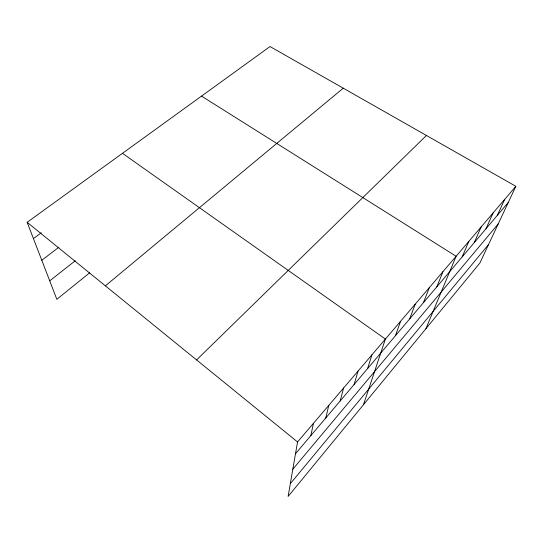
<?xml version="1.0" encoding="UTF-8"?>
<svg xmlns="http://www.w3.org/2000/svg" width="543" height="543" viewBox="0 0 543 543"><rect width="100%" height="100%" fill="white"/><g stroke="black" fill="none" stroke-linecap="round" stroke-linejoin="round"><path stroke-width="0.81" d="M515.85 186.31L297.544 441.934L288.109 496.458L479.876 263.029L515.85 186.31L270.02 46.542L27.15 222.304L56.839 299.315L89.649 272.803M310.874 435.581L313.44 423.316M325.752 418.008L328.8 405.329M340.149 401.005L343.651 387.94M354.097 384.532L358.02 371.113M367.611 368.575L371.928 354.83M363.484 404.711L385.401 339.056L122.467 153.323M395.474 335.662L400.558 321.307M409.734 318.822L415.185 304.182M423.506 302.553L429.303 287.647M436.83 286.826L442.939 271.69M425.888 328.746L456.113 256.262L201.528 96.111M462.181 256.88L468.847 241.343M474.256 242.619L481.173 226.913M485.958 228.8L493.105 212.944M497.3 215.408L504.657 199.417M290.322 483.677L488.564 244.499M292.82 469.213L498.202 223.947M295.501 453.738L508.296 202.417M196.573 359.921L426.431 135.472M105.376 285.842L343.257 88.183M49.725 280.86L75.267 260.749M41.791 260.28L58.787 247.289M33.435 238.601L41.322 232.757M27.15 222.304L297.544 441.934"/></g></svg>
